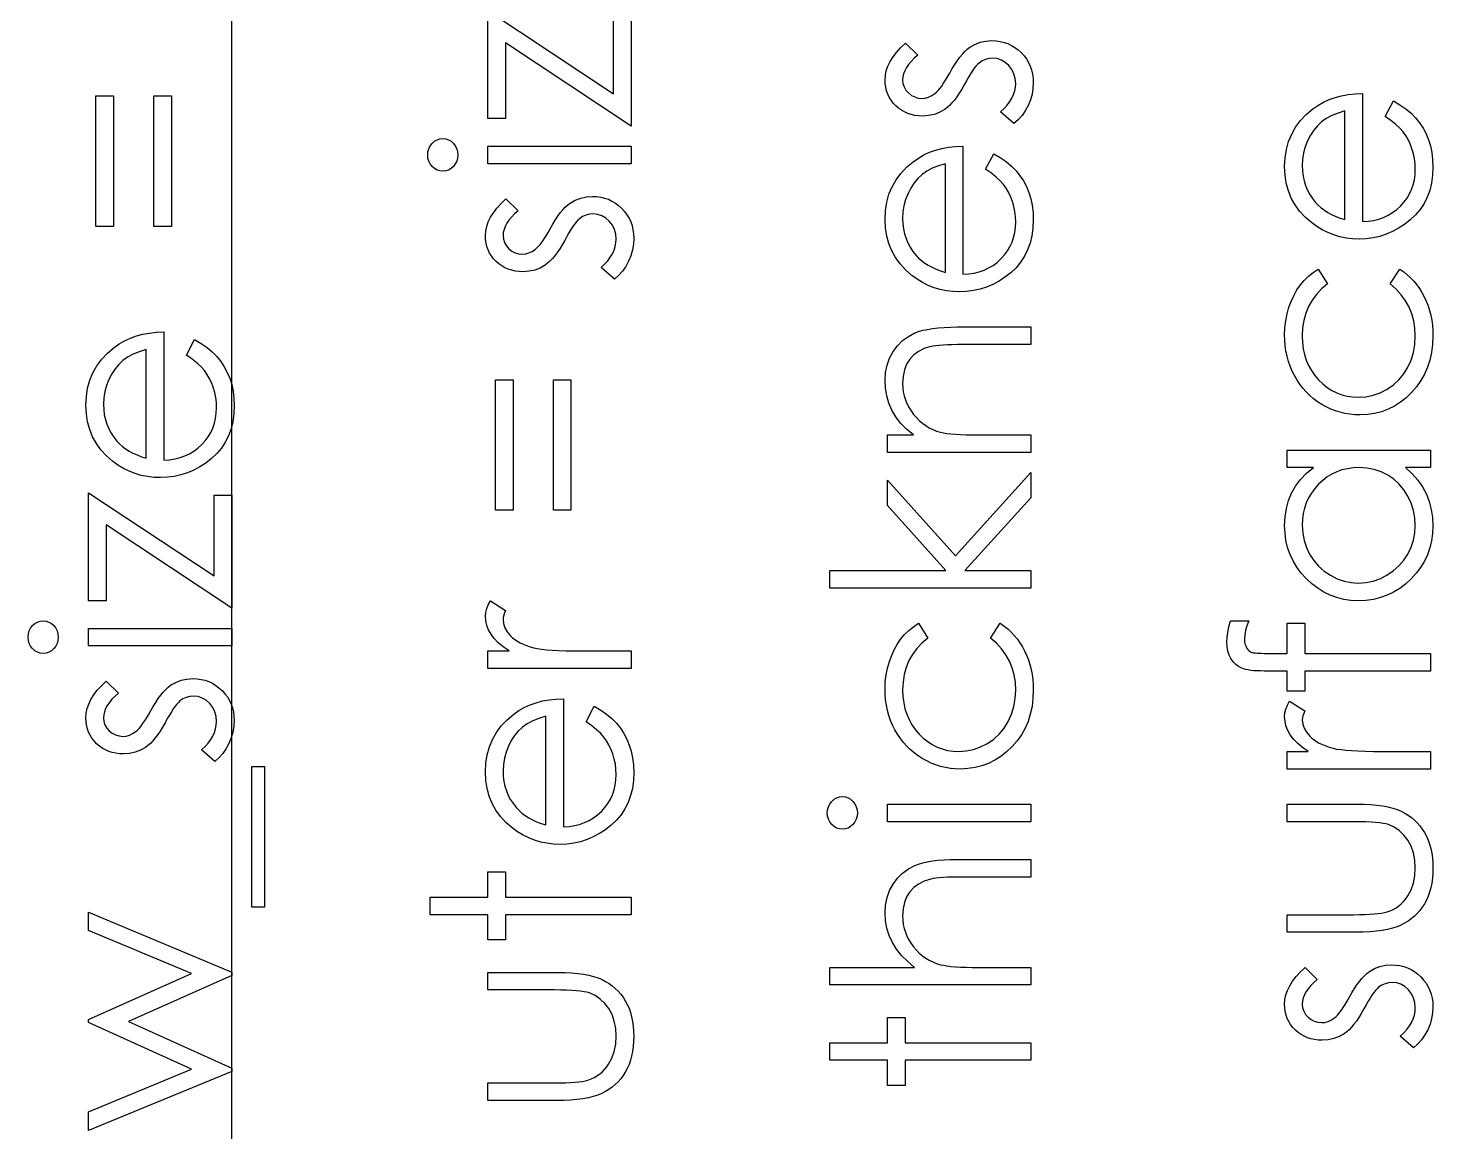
# Model space of a CAD drawing. Header units: millimetres. Extents: x -514 to -64, y 104 to 492.
# Drawn here: x -405.24 to -383.74, y 176.46 to 193.36 of the extents above; entities that cross this region are included whole.
import ezdxf

# ---------------------------------------------------------------- set-up
doc = ezdxf.new("R2010")
doc.units = ezdxf.units.MM

msp = doc.modelspace()

# ---------------------------------------------------------------- linework, layer by layer
at = {"color": 7, "linetype": 'Continuous'}
msp.add_line((-402.122, 164.056), (-402.122, 293.248), dxfattribs=at)
at = {"color": 7, "linetype": 'Continuous', "flags": 128}
for points in [[(-398.199, 191.979), (-398.199, 193.633), (-398.199, 193.633), (-396.276, 192.357), (-396.276, 192.357), (-396.276, 193.594), (-396.276, 193.594), (-396.007, 193.594), (-396.007, 193.594), (-396.007, 191.863), (-396.007, 191.863), (-397.93, 193.139), (-397.93, 193.139), (-397.93, 191.979), (-397.93, 191.979), (-398.199, 191.979)], [(-391.81, 193.133), (-391.622, 192.95), (-391.622, 192.95), (-391.676, 192.902), (-391.723, 192.854), (-391.763, 192.806), (-391.795, 192.759), (-391.821, 192.711), (-391.839, 192.664), (-391.849, 192.618), (-391.853, 192.571), (-391.853, 192.571), (-391.848, 192.515), (-391.831, 192.463), (-391.803, 192.414), (-391.765, 192.37), (-391.718, 192.333), (-391.668, 192.308), (-391.615, 192.292), (-391.558, 192.286), (-391.558, 192.286), (-391.506, 192.291), (-391.456, 192.305), (-391.407, 192.329), (-391.359, 192.361), (-391.359, 192.361), (-391.334, 192.382), (-391.309, 192.408), (-391.282, 192.44), (-391.254, 192.476), (-391.226, 192.518), (-391.196, 192.565), (-391.165, 192.617), (-391.133, 192.674), (-391.133, 192.674), (-391.093, 192.744), (-391.054, 192.808), (-391.015, 192.866), (-390.976, 192.918), (-390.938, 192.964), (-390.9, 193.005), (-390.863, 193.04), (-390.825, 193.069), (-390.825, 193.069), (-390.748, 193.113), (-390.665, 193.146), (-390.578, 193.164), (-390.486, 193.171), (-390.486, 193.171), (-390.421, 193.168), (-390.359, 193.16), (-390.299, 193.145), (-390.242, 193.125), (-390.187, 193.099), (-390.134, 193.068), (-390.085, 193.03), (-390.037, 192.987), (-389.994, 192.94), (-389.957, 192.89), (-389.925, 192.837), (-389.899, 192.781), (-389.879, 192.722), (-389.864, 192.66), (-389.856, 192.596), (-389.853, 192.529), (-389.853, 192.529), (-389.858, 192.438), (-389.873, 192.35), (-389.897, 192.263), (-389.932, 192.178), (-389.976, 192.098), (-390.026, 192.026), (-390.084, 191.96), (-390.15, 191.902), (-390.15, 191.902), (-390.353, 192.08), (-390.353, 192.08), (-390.299, 192.132), (-390.252, 192.184), (-390.212, 192.238), (-390.18, 192.291), (-390.155, 192.346), (-390.137, 192.402), (-390.126, 192.458), (-390.122, 192.515), (-390.122, 192.515), (-390.129, 192.592), (-390.149, 192.664), (-390.181, 192.729), (-390.227, 192.789), (-390.282, 192.838), (-390.342, 192.874), (-390.406, 192.895), (-390.475, 192.902), (-390.475, 192.902), (-390.532, 192.897), (-390.586, 192.883), (-390.637, 192.86), (-390.684, 192.828), (-390.684, 192.828), (-390.707, 192.807), (-390.732, 192.78), (-390.758, 192.747), (-390.785, 192.708), (-390.815, 192.664), (-390.845, 192.613), (-390.876, 192.558), (-390.91, 192.496), (-390.91, 192.496), (-390.948, 192.429), (-390.986, 192.368), (-391.024, 192.312), (-391.061, 192.262), (-391.098, 192.217), (-391.135, 192.179), (-391.173, 192.145), (-391.209, 192.118), (-391.209, 192.118), (-391.286, 192.074), (-391.367, 192.042), (-391.455, 192.023), (-391.547, 192.017), (-391.547, 192.017), (-391.608, 192.02), (-391.665, 192.027), (-391.721, 192.039), (-391.774, 192.056), (-391.824, 192.079), (-391.872, 192.106), (-391.917, 192.137), (-391.959, 192.174), (-391.997, 192.215), (-392.03, 192.258), (-392.059, 192.304), (-392.081, 192.352), (-392.099, 192.403), (-392.112, 192.457), (-392.12, 192.512), (-392.122, 192.571), (-392.122, 192.571), (-392.117, 192.641), (-392.103, 192.711), (-392.078, 192.781), (-392.044, 192.851), (-392, 192.921), (-391.947, 192.991), (-391.884, 193.062), (-391.81, 193.133)], [(-404.199, 192.325), (-403.93, 192.325), (-403.93, 192.325), (-403.93, 190.325), (-403.93, 190.325), (-404.199, 190.325), (-404.199, 190.325), (-404.199, 192.325)], [(-403.314, 192.325), (-403.045, 192.325), (-403.045, 192.325), (-403.045, 190.325), (-403.045, 190.325), (-403.315, 190.325), (-403.315, 190.325), (-403.315, 192.325)], [(-384.468, 192.009), (-384.343, 192.248), (-384.343, 192.248), (-384.242, 192.189), (-384.152, 192.126), (-384.072, 192.059), (-384.003, 191.987), (-383.941, 191.91), (-383.888, 191.83), (-383.843, 191.744), (-383.806, 191.654), (-383.776, 191.558), (-383.754, 191.457), (-383.742, 191.349), (-383.738, 191.235), (-383.738, 191.235), (-383.743, 191.109), (-383.759, 190.99), (-383.786, 190.878), (-383.824, 190.773), (-383.873, 190.676), (-383.932, 190.585), (-384.003, 190.501), (-384.084, 190.425), (-384.171, 190.356), (-384.262, 190.297), (-384.356, 190.247), (-384.452, 190.206), (-384.552, 190.173), (-384.653, 190.151), (-384.759, 190.137), (-384.866, 190.133), (-384.866, 190.133), (-384.967, 190.137), (-385.066, 190.148), (-385.161, 190.168), (-385.254, 190.196), (-385.345, 190.231), (-385.432, 190.274), (-385.516, 190.326), (-385.598, 190.385), (-385.598, 190.385), (-385.694, 190.469), (-385.777, 190.559), (-385.847, 190.655), (-385.905, 190.759), (-385.949, 190.87), (-385.981, 190.987), (-386, 191.111), (-386.007, 191.242), (-386.007, 191.242), (-386, 191.377), (-385.98, 191.505), (-385.946, 191.625), (-385.899, 191.739), (-385.839, 191.846), (-385.764, 191.946), (-385.676, 192.039), (-385.575, 192.125), (-385.575, 192.125), (-385.497, 192.18), (-385.414, 192.228), (-385.325, 192.268), (-385.233, 192.301), (-385.135, 192.328), (-385.033, 192.347), (-384.926, 192.359), (-384.815, 192.363), (-384.815, 192.363), (-384.815, 190.402), (-384.815, 190.402), (-384.728, 190.407), (-384.645, 190.419), (-384.566, 190.439), (-384.492, 190.465), (-384.421, 190.497), (-384.355, 190.537), (-384.292, 190.584), (-384.233, 190.637), (-384.181, 190.696), (-384.134, 190.758), (-384.095, 190.824), (-384.063, 190.893), (-384.039, 190.965), (-384.021, 191.041), (-384.01, 191.119), (-384.007, 191.202), (-384.007, 191.202), (-384.01, 191.282), (-384.019, 191.361), (-384.036, 191.439), (-384.059, 191.516), (-384.086, 191.59), (-384.118, 191.658), (-384.154, 191.72), (-384.194, 191.776), (-384.243, 191.831), (-384.305, 191.888), (-384.38, 191.948), (-384.468, 192.009)], [(-385.084, 192.094), (-385.19, 192.062), (-385.284, 192.023), (-385.369, 191.978), (-385.441, 191.926), (-385.504, 191.868), (-385.561, 191.799), (-385.612, 191.722), (-385.656, 191.636), (-385.691, 191.545), (-385.717, 191.451), (-385.732, 191.354), (-385.738, 191.256), (-385.738, 191.256), (-385.735, 191.175), (-385.725, 191.097), (-385.709, 191.022), (-385.686, 190.951), (-385.657, 190.881), (-385.622, 190.815), (-385.58, 190.752), (-385.532, 190.691), (-385.532, 190.691), (-385.492, 190.649), (-385.448, 190.61), (-385.399, 190.573), (-385.345, 190.539), (-385.287, 190.508), (-385.224, 190.479), (-385.156, 190.454), (-385.084, 190.43), (-385.084, 190.43), (-385.084, 192.094)], [(-399.122, 191.42), (-399.118, 191.47), (-399.105, 191.516), (-399.084, 191.559), (-399.054, 191.597), (-399.019, 191.63), (-398.979, 191.652), (-398.937, 191.666), (-398.89, 191.671), (-398.89, 191.671), (-398.845, 191.666), (-398.803, 191.652), (-398.764, 191.63), (-398.729, 191.597), (-398.699, 191.559), (-398.678, 191.516), (-398.665, 191.47), (-398.661, 191.42), (-398.661, 191.42), (-398.665, 191.371), (-398.678, 191.326), (-398.699, 191.283), (-398.729, 191.244), (-398.764, 191.213), (-398.803, 191.19), (-398.845, 191.176), (-398.89, 191.171), (-398.89, 191.171), (-398.937, 191.176), (-398.979, 191.19), (-399.019, 191.213), (-399.054, 191.244), (-399.084, 191.283), (-399.105, 191.326), (-399.118, 191.371), (-399.122, 191.42)], [(-398.199, 191.286), (-398.199, 191.556), (-398.199, 191.556), (-396.007, 191.556), (-396.007, 191.556), (-396.007, 191.286), (-396.007, 191.286), (-398.199, 191.286)], [(-390.584, 191.201), (-390.458, 191.44), (-390.458, 191.44), (-390.358, 191.381), (-390.268, 191.318), (-390.188, 191.251), (-390.118, 191.179), (-390.057, 191.103), (-390.004, 191.022), (-389.958, 190.936), (-389.921, 190.846), (-389.891, 190.75), (-389.87, 190.649), (-389.857, 190.541), (-389.853, 190.428), (-389.853, 190.428), (-389.858, 190.301), (-389.875, 190.183), (-389.902, 190.071), (-389.94, 189.966), (-389.988, 189.868), (-390.048, 189.777), (-390.118, 189.693), (-390.199, 189.617), (-390.287, 189.548), (-390.378, 189.489), (-390.471, 189.439), (-390.568, 189.398), (-390.667, 189.366), (-390.769, 189.343), (-390.874, 189.33), (-390.982, 189.325), (-390.982, 189.325), (-391.083, 189.329), (-391.181, 189.341), (-391.277, 189.36), (-391.37, 189.388), (-391.46, 189.423), (-391.547, 189.467), (-391.632, 189.518), (-391.714, 189.577), (-391.714, 189.577), (-391.809, 189.661), (-391.892, 189.751), (-391.962, 189.848), (-392.02, 189.952), (-392.065, 190.062), (-392.096, 190.179), (-392.116, 190.303), (-392.122, 190.434), (-392.122, 190.434), (-392.116, 190.569), (-392.095, 190.697), (-392.062, 190.818), (-392.014, 190.931), (-391.954, 191.038), (-391.879, 191.138), (-391.792, 191.231), (-391.691, 191.317), (-391.691, 191.317), (-391.612, 191.372), (-391.529, 191.42), (-391.441, 191.461), (-391.348, 191.494), (-391.251, 191.52), (-391.149, 191.539), (-391.042, 191.551), (-390.93, 191.556), (-390.93, 191.556), (-390.93, 189.594), (-390.93, 189.594), (-390.843, 189.6), (-390.76, 189.612), (-390.682, 189.631), (-390.607, 189.657), (-390.537, 189.69), (-390.47, 189.729), (-390.408, 189.776), (-390.349, 189.83), (-390.296, 189.889), (-390.25, 189.951), (-390.211, 190.016), (-390.179, 190.085), (-390.154, 190.157), (-390.137, 190.233), (-390.126, 190.312), (-390.122, 190.394), (-390.122, 190.394), (-390.125, 190.475), (-390.135, 190.553), (-390.151, 190.631), (-390.174, 190.708), (-390.202, 190.782), (-390.233, 190.85), (-390.269, 190.912), (-390.31, 190.969), (-390.358, 191.023), (-390.42, 191.08), (-390.495, 191.14), (-390.584, 191.201)], [(-391.199, 191.286), (-391.306, 191.255), (-391.4, 191.216), (-391.484, 191.17), (-391.556, 191.119), (-391.62, 191.06), (-391.676, 190.991), (-391.727, 190.914), (-391.771, 190.829), (-391.807, 190.737), (-391.833, 190.643), (-391.848, 190.547), (-391.853, 190.448), (-391.853, 190.448), (-391.85, 190.368), (-391.84, 190.289), (-391.824, 190.214), (-391.801, 190.143), (-391.772, 190.073), (-391.738, 190.007), (-391.696, 189.944), (-391.647, 189.883), (-391.647, 189.883), (-391.608, 189.841), (-391.563, 189.802), (-391.515, 189.765), (-391.461, 189.732), (-391.402, 189.701), (-391.339, 189.672), (-391.272, 189.646), (-391.199, 189.622), (-391.199, 189.622), (-391.199, 191.286)], [(-397.926, 190.748), (-397.738, 190.565), (-397.738, 190.565), (-397.792, 190.517), (-397.839, 190.469), (-397.878, 190.421), (-397.911, 190.374), (-397.936, 190.327), (-397.954, 190.28), (-397.965, 190.233), (-397.968, 190.187), (-397.968, 190.187), (-397.963, 190.13), (-397.946, 190.078), (-397.918, 190.029), (-397.88, 189.985), (-397.834, 189.949), (-397.784, 189.923), (-397.73, 189.907), (-397.673, 189.902), (-397.673, 189.902), (-397.622, 189.907), (-397.572, 189.92), (-397.522, 189.944), (-397.474, 189.976), (-397.474, 189.976), (-397.45, 189.997), (-397.424, 190.024), (-397.397, 190.055), (-397.37, 190.092), (-397.341, 190.134), (-397.311, 190.181), (-397.28, 190.232), (-397.248, 190.289), (-397.248, 190.289), (-397.209, 190.359), (-397.17, 190.423), (-397.131, 190.481), (-397.092, 190.533), (-397.054, 190.58), (-397.016, 190.621), (-396.978, 190.655), (-396.941, 190.684), (-396.941, 190.684), (-396.863, 190.729), (-396.78, 190.761), (-396.694, 190.78), (-396.602, 190.786), (-396.602, 190.786), (-396.537, 190.783), (-396.474, 190.775), (-396.414, 190.761), (-396.357, 190.741), (-396.302, 190.714), (-396.25, 190.683), (-396.2, 190.646), (-396.153, 190.603), (-396.11, 190.555), (-396.072, 190.505), (-396.04, 190.452), (-396.015, 190.396), (-395.994, 190.338), (-395.98, 190.276), (-395.971, 190.211), (-395.968, 190.144), (-395.968, 190.144), (-395.973, 190.053), (-395.988, 189.965), (-396.013, 189.878), (-396.048, 189.794), (-396.091, 189.714), (-396.141, 189.641), (-396.2, 189.576), (-396.265, 189.517), (-396.265, 189.517), (-396.468, 189.696), (-396.468, 189.696), (-396.414, 189.747), (-396.367, 189.8), (-396.328, 189.853), (-396.295, 189.907), (-396.27, 189.961), (-396.252, 190.017), (-396.241, 190.073), (-396.238, 190.13), (-396.238, 190.13), (-396.244, 190.208), (-396.264, 190.279), (-396.296, 190.345), (-396.343, 190.404), (-396.397, 190.454), (-396.457, 190.489), (-396.521, 190.51), (-396.59, 190.517), (-396.59, 190.517), (-396.647, 190.512), (-396.701, 190.499), (-396.752, 190.476), (-396.8, 190.443), (-396.8, 190.443), (-396.822, 190.422), (-396.847, 190.395), (-396.873, 190.362), (-396.9, 190.324), (-396.93, 190.279), (-396.96, 190.229), (-396.992, 190.173), (-397.025, 190.111), (-397.025, 190.111), (-397.063, 190.044), (-397.101, 189.983), (-397.139, 189.928), (-397.176, 189.877), (-397.214, 189.833), (-397.251, 189.794), (-397.288, 189.761), (-397.325, 189.733), (-397.325, 189.733), (-397.401, 189.689), (-397.483, 189.658), (-397.57, 189.639), (-397.662, 189.633), (-397.662, 189.633), (-397.723, 189.635), (-397.781, 189.642), (-397.836, 189.655), (-397.889, 189.672), (-397.94, 189.694), (-397.987, 189.721), (-398.032, 189.753), (-398.074, 189.789), (-398.113, 189.83), (-398.146, 189.874), (-398.174, 189.919), (-398.197, 189.967), (-398.215, 190.018), (-398.227, 190.072), (-398.235, 190.128), (-398.238, 190.187), (-398.238, 190.187), (-398.233, 190.256), (-398.218, 190.326), (-398.194, 190.396), (-398.159, 190.467), (-398.116, 190.536), (-398.062, 190.607), (-397.999, 190.678), (-397.926, 190.748)], [(-385.493, 189.671), (-385.353, 189.446), (-385.353, 189.446), (-385.443, 189.369), (-385.521, 189.286), (-385.587, 189.196), (-385.641, 189.1), (-385.684, 188.997), (-385.714, 188.887), (-385.732, 188.771), (-385.738, 188.648), (-385.738, 188.648), (-385.733, 188.549), (-385.722, 188.454), (-385.702, 188.364), (-385.675, 188.278), (-385.64, 188.196), (-385.596, 188.119), (-385.546, 188.045), (-385.487, 187.976), (-385.423, 187.914), (-385.355, 187.86), (-385.284, 187.814), (-385.209, 187.776), (-385.132, 187.747), (-385.051, 187.726), (-384.966, 187.714), (-384.878, 187.71), (-384.878, 187.71), (-384.763, 187.717), (-384.652, 187.74), (-384.544, 187.779), (-384.44, 187.832), (-384.343, 187.899), (-384.257, 187.978), (-384.183, 188.068), (-384.12, 188.169), (-384.071, 188.28), (-384.035, 188.396), (-384.014, 188.52), (-384.007, 188.649), (-384.007, 188.649), (-384.013, 188.768), (-384.031, 188.882), (-384.061, 188.99), (-384.103, 189.092), (-384.157, 189.189), (-384.223, 189.28), (-384.301, 189.366), (-384.391, 189.446), (-384.391, 189.446), (-384.244, 189.671), (-384.244, 189.671), (-384.185, 189.63), (-384.13, 189.586), (-384.078, 189.538), (-384.03, 189.487), (-383.985, 189.433), (-383.944, 189.374), (-383.905, 189.313), (-383.87, 189.249), (-383.839, 189.181), (-383.812, 189.112), (-383.789, 189.04), (-383.771, 188.966), (-383.756, 188.889), (-383.746, 188.81), (-383.739, 188.729), (-383.738, 188.645), (-383.738, 188.645), (-383.742, 188.518), (-383.758, 188.396), (-383.783, 188.28), (-383.819, 188.17), (-383.865, 188.065), (-383.921, 187.965), (-383.987, 187.871), (-384.063, 187.783), (-384.147, 187.702), (-384.235, 187.633), (-384.327, 187.574), (-384.423, 187.526), (-384.525, 187.488), (-384.63, 187.462), (-384.74, 187.446), (-384.854, 187.44), (-384.854, 187.44), (-384.932, 187.443), (-385.008, 187.451), (-385.083, 187.463), (-385.156, 187.481), (-385.229, 187.503), (-385.3, 187.53), (-385.369, 187.563), (-385.437, 187.6), (-385.502, 187.642), (-385.563, 187.688), (-385.622, 187.737), (-385.676, 187.791), (-385.726, 187.847), (-385.773, 187.908), (-385.816, 187.973), (-385.856, 188.041), (-385.891, 188.112), (-385.922, 188.185), (-385.948, 188.26), (-385.969, 188.338), (-385.986, 188.417), (-385.997, 188.498), (-386.004, 188.582), (-386.007, 188.667), (-386.007, 188.667), (-386.003, 188.775), (-385.99, 188.881), (-385.97, 188.985), (-385.94, 189.088), (-385.904, 189.185), (-385.863, 189.275), (-385.818, 189.357), (-385.766, 189.431), (-385.709, 189.499), (-385.644, 189.562), (-385.572, 189.619), (-385.493, 189.671)], [(-392.084, 186.863), (-392.084, 187.133), (-392.084, 187.133), (-391.688, 187.133), (-391.688, 187.133), (-391.794, 187.221), (-391.884, 187.314), (-391.959, 187.411), (-392.019, 187.513), (-392.064, 187.619), (-392.096, 187.731), (-392.116, 187.847), (-392.122, 187.967), (-392.122, 187.967), (-392.114, 188.088), (-392.091, 188.202), (-392.053, 188.309), (-391.998, 188.409), (-391.931, 188.499), (-391.853, 188.577), (-391.765, 188.642), (-391.665, 188.695), (-391.608, 188.716), (-391.545, 188.735), (-391.474, 188.75), (-391.396, 188.764), (-391.311, 188.773), (-391.218, 188.78), (-391.118, 188.785), (-391.011, 188.786), (-391.011, 188.786), (-389.891, 188.786), (-389.891, 188.786), (-389.891, 188.517), (-389.891, 188.517), (-390.923, 188.517), (-390.923, 188.517), (-391.012, 188.517), (-391.094, 188.515), (-391.168, 188.513), (-391.234, 188.509), (-391.293, 188.505), (-391.343, 188.499), (-391.387, 188.493), (-391.421, 188.485), (-391.421, 188.485), (-391.522, 188.455), (-391.61, 188.412), (-391.684, 188.358), (-391.745, 188.292), (-391.792, 188.216), (-391.826, 188.128), (-391.846, 188.029), (-391.853, 187.92), (-391.853, 187.92), (-391.851, 187.855), (-391.843, 187.792), (-391.83, 187.73), (-391.811, 187.67), (-391.787, 187.612), (-391.759, 187.556), (-391.725, 187.501), (-391.686, 187.448), (-391.643, 187.398), (-391.598, 187.353), (-391.55, 187.312), (-391.499, 187.276), (-391.446, 187.244), (-391.391, 187.216), (-391.333, 187.193), (-391.272, 187.174), (-391.272, 187.174), (-391.228, 187.164), (-391.175, 187.156), (-391.114, 187.149), (-391.045, 187.143), (-390.967, 187.139), (-390.881, 187.135), (-390.787, 187.133), (-390.684, 187.133), (-390.684, 187.133), (-389.891, 187.133), (-389.891, 187.133), (-389.891, 186.863), (-389.891, 186.863), (-392.084, 186.863)], [(-402.814, 188.355), (-402.689, 188.594), (-402.689, 188.594), (-402.589, 188.535), (-402.498, 188.472), (-402.418, 188.405), (-402.349, 188.333), (-402.287, 188.256), (-402.235, 188.176), (-402.189, 188.09), (-402.152, 188), (-402.122, 187.904), (-402.101, 187.803), (-402.088, 187.695), (-402.084, 187.582), (-402.084, 187.582), (-402.089, 187.455), (-402.105, 187.336), (-402.132, 187.225), (-402.17, 187.119), (-402.219, 187.022), (-402.278, 186.931), (-402.349, 186.847), (-402.43, 186.771), (-402.518, 186.702), (-402.608, 186.643), (-402.702, 186.593), (-402.798, 186.552), (-402.898, 186.52), (-403, 186.497), (-403.105, 186.484), (-403.212, 186.479), (-403.212, 186.479), (-403.313, 186.483), (-403.412, 186.494), (-403.507, 186.514), (-403.601, 186.542), (-403.691, 186.577), (-403.778, 186.621), (-403.863, 186.672), (-403.944, 186.731), (-403.944, 186.731), (-404.04, 186.815), (-404.123, 186.905), (-404.193, 187.002), (-404.251, 187.106), (-404.295, 187.216), (-404.327, 187.333), (-404.346, 187.457), (-404.353, 187.588), (-404.353, 187.588), (-404.346, 187.723), (-404.326, 187.851), (-404.292, 187.972), (-404.245, 188.085), (-404.185, 188.192), (-404.11, 188.292), (-404.022, 188.385), (-403.921, 188.471), (-403.921, 188.471), (-403.843, 188.526), (-403.76, 188.574), (-403.671, 188.615), (-403.579, 188.648), (-403.482, 188.674), (-403.379, 188.693), (-403.272, 188.705), (-403.161, 188.71), (-403.161, 188.71), (-403.161, 186.748), (-403.161, 186.748), (-403.074, 186.753), (-402.991, 186.765), (-402.912, 186.785), (-402.838, 186.811), (-402.768, 186.844), (-402.701, 186.883), (-402.638, 186.93), (-402.58, 186.984), (-402.527, 187.042), (-402.48, 187.104), (-402.441, 187.17), (-402.409, 187.239), (-402.385, 187.311), (-402.367, 187.387), (-402.357, 187.466), (-402.353, 187.548), (-402.353, 187.548), (-402.356, 187.628), (-402.366, 187.707), (-402.382, 187.785), (-402.405, 187.862), (-402.432, 187.936), (-402.464, 188.004), (-402.5, 188.066), (-402.54, 188.122), (-402.589, 188.177), (-402.651, 188.234), (-402.726, 188.294), (-402.815, 188.355)], [(-403.43, 188.44), (-403.536, 188.408), (-403.631, 188.369), (-403.715, 188.324), (-403.787, 188.273), (-403.851, 188.214), (-403.907, 188.145), (-403.958, 188.068), (-404.002, 187.982), (-404.037, 187.891), (-404.063, 187.797), (-404.078, 187.701), (-404.084, 187.602), (-404.084, 187.602), (-404.081, 187.521), (-404.071, 187.443), (-404.055, 187.368), (-404.032, 187.297), (-404.003, 187.227), (-403.968, 187.161), (-403.926, 187.098), (-403.878, 187.037), (-403.878, 187.037), (-403.839, 186.995), (-403.794, 186.956), (-403.745, 186.919), (-403.691, 186.886), (-403.633, 186.854), (-403.57, 186.826), (-403.503, 186.8), (-403.43, 186.776), (-403.43, 186.776), (-403.43, 188.44)], [(-398.084, 187.979), (-397.815, 187.979), (-397.815, 187.979), (-397.815, 185.979), (-397.815, 185.979), (-398.084, 185.979), (-398.084, 185.979), (-398.084, 187.979)], [(-397.199, 187.979), (-396.93, 187.979), (-396.93, 187.979), (-396.93, 185.979), (-396.93, 185.979), (-397.199, 185.979), (-397.199, 185.979), (-397.199, 187.979)], [(-385.968, 186.902), (-383.776, 186.902), (-383.776, 186.902), (-383.776, 186.633), (-383.776, 186.633), (-384.155, 186.633), (-384.155, 186.633), (-384.054, 186.539), (-383.967, 186.442), (-383.896, 186.337), (-383.838, 186.228), (-383.794, 186.113), (-383.763, 185.993), (-383.744, 185.868), (-383.738, 185.737), (-383.738, 185.737), (-383.743, 185.621), (-383.759, 185.509), (-383.784, 185.402), (-383.821, 185.298), (-383.867, 185.2), (-383.925, 185.105), (-383.992, 185.015), (-384.07, 184.929), (-384.155, 184.85), (-384.245, 184.782), (-384.339, 184.725), (-384.438, 184.678), (-384.542, 184.641), (-384.649, 184.615), (-384.762, 184.6), (-384.878, 184.594), (-384.878, 184.594), (-384.992, 184.6), (-385.103, 184.615), (-385.209, 184.642), (-385.311, 184.679), (-385.408, 184.726), (-385.501, 184.784), (-385.591, 184.853), (-385.676, 184.932), (-385.753, 185.018), (-385.821, 185.11), (-385.878, 185.205), (-385.924, 185.304), (-385.961, 185.408), (-385.986, 185.517), (-386.001, 185.629), (-386.007, 185.746), (-386.007, 185.746), (-386, 185.88), (-385.98, 186.007), (-385.947, 186.128), (-385.9, 186.242), (-385.839, 186.35), (-385.763, 186.451), (-385.67, 186.545), (-385.563, 186.633), (-385.563, 186.633), (-385.968, 186.633), (-385.968, 186.633), (-385.968, 186.902)], [(-385.737, 185.749), (-385.73, 185.631), (-385.709, 185.518), (-385.674, 185.41), (-385.625, 185.306), (-385.562, 185.21), (-385.489, 185.124), (-385.403, 185.048), (-385.307, 184.983), (-385.204, 184.931), (-385.097, 184.893), (-384.988, 184.871), (-384.875, 184.863), (-384.875, 184.863), (-384.763, 184.871), (-384.654, 184.893), (-384.548, 184.931), (-384.443, 184.984), (-384.346, 185.05), (-384.259, 185.126), (-384.185, 185.213), (-384.122, 185.309), (-384.071, 185.413), (-384.036, 185.521), (-384.014, 185.632), (-384.007, 185.747), (-384.007, 185.747), (-384.014, 185.863), (-384.035, 185.977), (-384.071, 186.087), (-384.121, 186.194), (-384.183, 186.293), (-384.255, 186.381), (-384.337, 186.455), (-384.429, 186.518), (-384.53, 186.568), (-384.636, 186.604), (-384.748, 186.625), (-384.867, 186.633), (-384.867, 186.633), (-384.958, 186.628), (-385.045, 186.616), (-385.129, 186.597), (-385.208, 186.569), (-385.284, 186.533), (-385.356, 186.489), (-385.424, 186.437), (-385.488, 186.377), (-385.546, 186.312), (-385.598, 186.243), (-385.64, 186.169), (-385.675, 186.093), (-385.703, 186.012), (-385.722, 185.928), (-385.734, 185.841), (-385.738, 185.749)], [(-392.968, 184.786), (-392.968, 185.056), (-392.968, 185.056), (-391.19, 185.056), (-391.19, 185.056), (-392.084, 186.053), (-392.084, 186.053), (-392.084, 186.44), (-392.084, 186.44), (-391.045, 185.283), (-391.045, 185.283), (-389.891, 186.556), (-389.891, 186.556), (-389.891, 186.169), (-389.891, 186.169), (-390.902, 185.056), (-390.902, 185.056), (-389.891, 185.056), (-389.891, 185.056), (-389.891, 184.786), (-389.891, 184.786), (-392.968, 184.786)], [(-404.315, 184.594), (-404.315, 186.248), (-404.315, 186.248), (-402.391, 184.973), (-402.391, 184.973), (-402.391, 186.21), (-402.391, 186.21), (-402.122, 186.21), (-402.122, 186.21), (-402.122, 184.479), (-402.122, 184.479), (-404.045, 185.755), (-404.045, 185.755), (-404.045, 184.594), (-404.045, 184.594), (-404.315, 184.594)], [(-398.199, 183.556), (-398.199, 183.825), (-398.199, 183.825), (-397.876, 183.825), (-397.876, 183.825), (-397.965, 183.886), (-398.041, 183.949), (-398.104, 184.014), (-398.153, 184.08), (-398.19, 184.148), (-398.217, 184.217), (-398.232, 184.288), (-398.238, 184.36), (-398.238, 184.36), (-398.233, 184.416), (-398.219, 184.473), (-398.196, 184.533), (-398.162, 184.594), (-398.162, 184.594), (-397.929, 184.446), (-397.929, 184.446), (-397.946, 184.407), (-397.959, 184.371), (-397.966, 184.338), (-397.968, 184.309), (-397.968, 184.309), (-397.961, 184.244), (-397.94, 184.181), (-397.904, 184.119), (-397.854, 184.058), (-397.823, 184.028), (-397.788, 184), (-397.749, 183.975), (-397.706, 183.951), (-397.66, 183.929), (-397.609, 183.908), (-397.554, 183.89), (-397.496, 183.873), (-397.496, 183.873), (-397.444, 183.862), (-397.379, 183.852), (-397.303, 183.844), (-397.215, 183.837), (-397.115, 183.832), (-397.003, 183.828), (-396.879, 183.826), (-396.744, 183.825), (-396.744, 183.825), (-396.007, 183.825), (-396.007, 183.825), (-396.007, 183.556), (-396.007, 183.556), (-398.199, 183.556)], [(-405.237, 184.035), (-405.233, 184.085), (-405.221, 184.131), (-405.199, 184.174), (-405.17, 184.213), (-405.134, 184.245), (-405.095, 184.268), (-405.052, 184.282), (-405.006, 184.286), (-405.006, 184.286), (-404.961, 184.282), (-404.918, 184.268), (-404.879, 184.245), (-404.844, 184.213), (-404.815, 184.174), (-404.793, 184.131), (-404.78, 184.085), (-404.776, 184.035), (-404.776, 184.035), (-404.78, 183.986), (-404.793, 183.941), (-404.815, 183.898), (-404.844, 183.86), (-404.879, 183.828), (-404.918, 183.805), (-404.961, 183.791), (-405.006, 183.786), (-405.006, 183.786), (-405.052, 183.791), (-405.095, 183.805), (-405.134, 183.828), (-405.17, 183.86), (-405.199, 183.898), (-405.221, 183.941), (-405.233, 183.986), (-405.238, 184.035)], [(-386.835, 184.286), (-386.555, 184.286), (-386.555, 184.286), (-386.584, 184.21), (-386.605, 184.139), (-386.618, 184.073), (-386.622, 184.014), (-386.622, 184.014), (-386.62, 183.973), (-386.614, 183.936), (-386.603, 183.903), (-386.588, 183.873), (-386.57, 183.848), (-386.551, 183.827), (-386.531, 183.812), (-386.509, 183.803), (-386.496, 183.799), (-386.478, 183.797), (-386.455, 183.794), (-386.428, 183.792), (-386.396, 183.79), (-386.36, 183.789), (-386.318, 183.788), (-386.272, 183.788), (-386.272, 183.788), (-385.968, 183.788), (-385.968, 183.788), (-385.968, 184.248), (-385.968, 184.248), (-385.699, 184.248), (-385.699, 184.248), (-385.699, 183.788), (-385.699, 183.788), (-383.776, 183.786), (-383.776, 183.786), (-383.776, 183.517), (-383.776, 183.517), (-385.699, 183.517), (-385.699, 183.517), (-385.699, 183.21), (-385.699, 183.21), (-385.968, 183.21), (-385.968, 183.21), (-385.968, 183.517), (-385.968, 183.517), (-386.319, 183.517), (-386.319, 183.517), (-386.377, 183.518), (-386.431, 183.52), (-386.48, 183.523), (-386.525, 183.528), (-386.566, 183.534), (-386.603, 183.542), (-386.635, 183.55), (-386.663, 183.561), (-386.712, 183.586), (-386.756, 183.619), (-386.795, 183.659), (-386.829, 183.707), (-386.856, 183.762), (-386.876, 183.822), (-386.887, 183.887), (-386.891, 183.958), (-386.891, 183.958), (-386.888, 184.03), (-386.877, 184.109), (-386.86, 184.195), (-386.835, 184.286)], [(-404.315, 183.902), (-404.315, 184.171), (-404.315, 184.171), (-402.122, 184.171), (-402.122, 184.171), (-402.122, 183.902), (-402.122, 183.902), (-404.315, 183.902)], [(-391.608, 184.248), (-391.468, 184.023), (-391.468, 184.023), (-391.559, 183.946), (-391.637, 183.863), (-391.703, 183.773), (-391.757, 183.677), (-391.799, 183.574), (-391.829, 183.464), (-391.847, 183.348), (-391.853, 183.225), (-391.853, 183.225), (-391.849, 183.126), (-391.837, 183.031), (-391.818, 182.941), (-391.79, 182.855), (-391.755, 182.773), (-391.712, 182.696), (-391.661, 182.622), (-391.602, 182.553), (-391.538, 182.491), (-391.47, 182.437), (-391.399, 182.39), (-391.325, 182.353), (-391.247, 182.324), (-391.166, 182.303), (-391.081, 182.291), (-390.994, 182.286), (-390.994, 182.286), (-390.879, 182.294), (-390.767, 182.317), (-390.659, 182.356), (-390.555, 182.409), (-390.458, 182.476), (-390.372, 182.555), (-390.298, 182.645), (-390.236, 182.746), (-390.186, 182.857), (-390.15, 182.973), (-390.129, 183.097), (-390.122, 183.226), (-390.122, 183.226), (-390.128, 183.345), (-390.146, 183.459), (-390.176, 183.567), (-390.218, 183.669), (-390.272, 183.766), (-390.339, 183.857), (-390.417, 183.943), (-390.507, 184.023), (-390.507, 184.023), (-390.359, 184.248), (-390.359, 184.248), (-390.301, 184.207), (-390.245, 184.163), (-390.194, 184.115), (-390.146, 184.064), (-390.101, 184.009), (-390.059, 183.951), (-390.021, 183.89), (-389.986, 183.826), (-389.955, 183.758), (-389.928, 183.689), (-389.905, 183.617), (-389.886, 183.542), (-389.872, 183.466), (-389.861, 183.387), (-389.855, 183.306), (-389.853, 183.222), (-389.853, 183.222), (-389.858, 183.095), (-389.873, 182.973), (-389.899, 182.857), (-389.934, 182.747), (-389.98, 182.642), (-390.036, 182.542), (-390.102, 182.448), (-390.179, 182.36), (-390.262, 182.279), (-390.35, 182.21), (-390.443, 182.151), (-390.539, 182.103), (-390.64, 182.065), (-390.745, 182.039), (-390.855, 182.023), (-390.97, 182.017), (-390.97, 182.017), (-391.047, 182.02), (-391.123, 182.027), (-391.199, 182.039), (-391.272, 182.058), (-391.344, 182.08), (-391.415, 182.107), (-391.484, 182.14), (-391.552, 182.177), (-391.617, 182.219), (-391.679, 182.265), (-391.737, 182.314), (-391.791, 182.368), (-391.842, 182.424), (-391.888, 182.485), (-391.932, 182.55), (-391.971, 182.618), (-392.007, 182.689), (-392.037, 182.762), (-392.063, 182.837), (-392.084, 182.914), (-392.101, 182.994), (-392.113, 183.075), (-392.12, 183.158), (-392.122, 183.244), (-392.122, 183.244), (-392.118, 183.352), (-392.105, 183.458), (-392.085, 183.562), (-392.056, 183.664), (-392.019, 183.762), (-391.979, 183.852), (-391.933, 183.934), (-391.882, 184.008), (-391.824, 184.076), (-391.76, 184.139), (-391.688, 184.196), (-391.608, 184.248)], [(-404.041, 183.363), (-403.853, 183.181), (-403.853, 183.181), (-403.907, 183.133), (-403.954, 183.085), (-403.994, 183.036), (-404.026, 182.99), (-404.051, 182.942), (-404.069, 182.895), (-404.08, 182.848), (-404.084, 182.802), (-404.084, 182.802), (-404.078, 182.746), (-404.062, 182.693), (-404.034, 182.645), (-403.995, 182.601), (-403.949, 182.564), (-403.899, 182.538), (-403.846, 182.523), (-403.789, 182.517), (-403.789, 182.517), (-403.737, 182.522), (-403.687, 182.536), (-403.638, 182.559), (-403.59, 182.592), (-403.59, 182.592), (-403.565, 182.613), (-403.539, 182.639), (-403.513, 182.67), (-403.485, 182.707), (-403.456, 182.749), (-403.426, 182.796), (-403.396, 182.848), (-403.364, 182.905), (-403.364, 182.905), (-403.324, 182.975), (-403.285, 183.038), (-403.246, 183.097), (-403.207, 183.149), (-403.169, 183.195), (-403.131, 183.236), (-403.093, 183.271), (-403.056, 183.3), (-403.056, 183.3), (-402.979, 183.344), (-402.896, 183.377), (-402.809, 183.395), (-402.717, 183.402), (-402.717, 183.402), (-402.652, 183.399), (-402.59, 183.39), (-402.53, 183.376), (-402.473, 183.356), (-402.417, 183.33), (-402.365, 183.298), (-402.316, 183.261), (-402.268, 183.218), (-402.225, 183.17), (-402.188, 183.121), (-402.156, 183.068), (-402.13, 183.012), (-402.11, 182.953), (-402.095, 182.891), (-402.087, 182.827), (-402.084, 182.759), (-402.084, 182.759), (-402.089, 182.669), (-402.104, 182.58), (-402.128, 182.494), (-402.163, 182.409), (-402.206, 182.329), (-402.257, 182.256), (-402.315, 182.191), (-402.381, 182.133), (-402.381, 182.133), (-402.584, 182.311), (-402.584, 182.311), (-402.53, 182.363), (-402.483, 182.415), (-402.443, 182.469), (-402.411, 182.522), (-402.385, 182.577), (-402.367, 182.633), (-402.357, 182.689), (-402.353, 182.746), (-402.353, 182.746), (-402.36, 182.823), (-402.379, 182.895), (-402.412, 182.96), (-402.458, 183.02), (-402.513, 183.069), (-402.572, 183.104), (-402.637, 183.125), (-402.706, 183.133), (-402.706, 183.133), (-402.763, 183.128), (-402.816, 183.114), (-402.867, 183.091), (-402.915, 183.059), (-402.915, 183.059), (-402.938, 183.038), (-402.962, 183.011), (-402.989, 182.978), (-403.016, 182.939), (-403.045, 182.895), (-403.075, 182.844), (-403.107, 182.788), (-403.141, 182.726), (-403.141, 182.726), (-403.179, 182.66), (-403.217, 182.598), (-403.254, 182.543), (-403.292, 182.493), (-403.329, 182.448), (-403.366, 182.41), (-403.403, 182.376), (-403.44, 182.348), (-403.44, 182.348), (-403.516, 182.304), (-403.598, 182.273), (-403.685, 182.254), (-403.778, 182.248), (-403.778, 182.248), (-403.839, 182.25), (-403.896, 182.258), (-403.952, 182.27), (-404.004, 182.287), (-404.055, 182.309), (-404.102, 182.336), (-404.147, 182.368), (-404.19, 182.405), (-404.228, 182.446), (-404.261, 182.489), (-404.289, 182.535), (-404.312, 182.583), (-404.33, 182.634), (-404.343, 182.687), (-404.351, 182.743), (-404.353, 182.802), (-404.353, 182.802), (-404.348, 182.872), (-404.334, 182.942), (-404.309, 183.012), (-404.275, 183.082), (-404.231, 183.152), (-404.178, 183.222), (-404.114, 183.293), (-404.041, 183.363)], [(-396.699, 182.74), (-396.574, 182.979), (-396.574, 182.979), (-396.473, 182.92), (-396.383, 182.857), (-396.303, 182.789), (-396.233, 182.717), (-396.172, 182.641), (-396.119, 182.561), (-396.074, 182.475), (-396.036, 182.384), (-396.007, 182.289), (-395.985, 182.187), (-395.973, 182.08), (-395.968, 181.966), (-395.968, 181.966), (-395.974, 181.84), (-395.99, 181.721), (-396.017, 181.609), (-396.055, 181.504), (-396.104, 181.407), (-396.163, 181.316), (-396.233, 181.232), (-396.315, 181.155), (-396.402, 181.087), (-396.493, 181.027), (-396.587, 180.978), (-396.683, 180.937), (-396.783, 180.904), (-396.884, 180.881), (-396.989, 180.868), (-397.097, 180.863), (-397.097, 180.863), (-397.198, 180.868), (-397.296, 180.879), (-397.392, 180.899), (-397.485, 180.926), (-397.575, 180.962), (-397.662, 181.005), (-397.747, 181.057), (-397.829, 181.116), (-397.829, 181.116), (-397.925, 181.199), (-398.007, 181.289), (-398.078, 181.386), (-398.135, 181.49), (-398.18, 181.601), (-398.212, 181.718), (-398.231, 181.842), (-398.238, 181.973), (-398.238, 181.973), (-398.231, 182.107), (-398.211, 182.235), (-398.177, 182.356), (-398.129, 182.47), (-398.069, 182.577), (-397.995, 182.676), (-397.907, 182.77), (-397.806, 182.856), (-397.806, 182.856), (-397.727, 182.911), (-397.644, 182.958), (-397.556, 182.999), (-397.464, 183.032), (-397.366, 183.059), (-397.264, 183.078), (-397.157, 183.089), (-397.045, 183.094), (-397.045, 183.094), (-397.045, 181.133), (-397.045, 181.133), (-396.959, 181.138), (-396.876, 181.15), (-396.797, 181.169), (-396.723, 181.196), (-396.652, 181.228), (-396.586, 181.268), (-396.523, 181.315), (-396.464, 181.368), (-396.411, 181.427), (-396.365, 181.489), (-396.326, 181.554), (-396.294, 181.624), (-396.269, 181.696), (-396.252, 181.771), (-396.241, 181.85), (-396.238, 181.933), (-396.238, 181.933), (-396.241, 182.013), (-396.25, 182.092), (-396.266, 182.17), (-396.289, 182.247), (-396.317, 182.321), (-396.349, 182.389), (-396.385, 182.451), (-396.425, 182.507), (-396.474, 182.562), (-396.536, 182.619), (-396.611, 182.678), (-396.699, 182.74)], [(-385.968, 182.017), (-385.968, 182.286), (-385.968, 182.286), (-385.646, 182.286), (-385.646, 182.286), (-385.735, 182.348), (-385.81, 182.411), (-385.873, 182.475), (-385.922, 182.541), (-385.959, 182.609), (-385.986, 182.679), (-386.001, 182.749), (-386.007, 182.821), (-386.007, 182.821), (-386.002, 182.877), (-385.988, 182.935), (-385.965, 182.994), (-385.932, 183.056), (-385.932, 183.056), (-385.699, 182.908), (-385.699, 182.908), (-385.715, 182.869), (-385.728, 182.833), (-385.735, 182.8), (-385.738, 182.77), (-385.738, 182.77), (-385.73, 182.706), (-385.709, 182.642), (-385.673, 182.58), (-385.623, 182.519), (-385.592, 182.49), (-385.557, 182.462), (-385.518, 182.437), (-385.476, 182.413), (-385.429, 182.39), (-385.378, 182.37), (-385.324, 182.351), (-385.265, 182.335), (-385.265, 182.335), (-385.213, 182.323), (-385.148, 182.314), (-385.072, 182.305), (-384.984, 182.298), (-384.884, 182.293), (-384.772, 182.289), (-384.649, 182.287), (-384.513, 182.286), (-384.513, 182.286), (-383.776, 182.286), (-383.776, 182.286), (-383.776, 182.017), (-383.776, 182.017), (-385.968, 182.017)], [(-397.314, 182.825), (-397.421, 182.793), (-397.515, 182.754), (-397.599, 182.709), (-397.671, 182.657), (-397.735, 182.598), (-397.792, 182.53), (-397.843, 182.453), (-397.887, 182.367), (-397.922, 182.276), (-397.948, 182.181), (-397.963, 182.085), (-397.968, 181.987), (-397.968, 181.987), (-397.965, 181.906), (-397.956, 181.828), (-397.94, 181.753), (-397.917, 181.681), (-397.888, 181.612), (-397.853, 181.545), (-397.811, 181.482), (-397.763, 181.422), (-397.763, 181.422), (-397.723, 181.38), (-397.679, 181.341), (-397.63, 181.304), (-397.576, 181.27), (-397.518, 181.239), (-397.455, 181.21), (-397.387, 181.184), (-397.315, 181.161), (-397.315, 181.161), (-397.315, 182.825)], [(-401.814, 179.902), (-401.815, 182.056), (-401.815, 182.056), (-401.622, 182.056), (-401.622, 182.056), (-401.622, 179.902), (-401.622, 179.902), (-401.815, 179.902)], [(-393.007, 181.343), (-393.003, 181.393), (-392.99, 181.439), (-392.968, 181.482), (-392.939, 181.52), (-392.903, 181.553), (-392.864, 181.576), (-392.821, 181.589), (-392.775, 181.594), (-392.775, 181.594), (-392.73, 181.589), (-392.688, 181.576), (-392.649, 181.553), (-392.613, 181.52), (-392.584, 181.482), (-392.562, 181.439), (-392.55, 181.393), (-392.545, 181.343), (-392.545, 181.343), (-392.55, 181.294), (-392.562, 181.249), (-392.584, 181.206), (-392.613, 181.167), (-392.649, 181.136), (-392.688, 181.113), (-392.73, 181.099), (-392.775, 181.094), (-392.775, 181.094), (-392.821, 181.099), (-392.864, 181.113), (-392.903, 181.136), (-392.939, 181.167), (-392.968, 181.206), (-392.99, 181.249), (-393.003, 181.294), (-393.007, 181.343)], [(-392.084, 181.21), (-392.084, 181.479), (-392.084, 181.479), (-389.891, 181.479), (-389.891, 181.479), (-389.891, 181.21), (-389.891, 181.21), (-392.084, 181.21)], [(-385.968, 179.517), (-385.968, 179.786), (-385.968, 179.786), (-384.952, 179.786), (-384.952, 179.786), (-384.862, 179.787), (-384.78, 179.789), (-384.705, 179.792), (-384.637, 179.797), (-384.577, 179.803), (-384.524, 179.811), (-384.478, 179.819), (-384.439, 179.829), (-384.439, 179.829), (-384.39, 179.847), (-384.344, 179.868), (-384.301, 179.893), (-384.26, 179.922), (-384.221, 179.954), (-384.186, 179.99), (-384.153, 180.029), (-384.123, 180.073), (-384.072, 180.167), (-384.036, 180.27), (-384.014, 180.382), (-384.007, 180.502), (-384.007, 180.502), (-384.014, 180.622), (-384.035, 180.733), (-384.071, 180.834), (-384.12, 180.925), (-384.181, 181.005), (-384.251, 181.072), (-384.33, 181.125), (-384.417, 181.165), (-384.417, 181.165), (-384.453, 181.175), (-384.498, 181.184), (-384.551, 181.192), (-384.614, 181.199), (-384.685, 181.204), (-384.765, 181.207), (-384.854, 181.209), (-384.952, 181.21), (-384.952, 181.21), (-385.968, 181.21), (-385.968, 181.21), (-385.968, 181.479), (-385.968, 181.479), (-384.901, 181.479), (-384.901, 181.479), (-384.792, 181.477), (-384.69, 181.472), (-384.595, 181.464), (-384.506, 181.452), (-384.425, 181.437), (-384.351, 181.418), (-384.284, 181.396), (-384.223, 181.371), (-384.168, 181.342), (-384.116, 181.31), (-384.066, 181.274), (-384.02, 181.235), (-383.977, 181.193), (-383.937, 181.147), (-383.9, 181.098), (-383.867, 181.045), (-383.837, 180.989), (-383.81, 180.929), (-383.788, 180.866), (-383.77, 180.8), (-383.756, 180.73), (-383.745, 180.657), (-383.739, 180.58), (-383.738, 180.5), (-383.738, 180.5), (-383.739, 180.42), (-383.745, 180.343), (-383.756, 180.27), (-383.77, 180.199), (-383.788, 180.133), (-383.81, 180.07), (-383.837, 180.009), (-383.867, 179.953), (-383.9, 179.9), (-383.938, 179.85), (-383.977, 179.804), (-384.021, 179.761), (-384.068, 179.722), (-384.117, 179.687), (-384.17, 179.654), (-384.226, 179.625), (-384.287, 179.6), (-384.356, 179.578), (-384.432, 179.559), (-384.515, 179.544), (-384.606, 179.532), (-384.703, 179.524), (-384.809, 179.519), (-384.921, 179.517), (-384.921, 179.517), (-385.968, 179.517)], [(-392.968, 178.71), (-392.968, 178.979), (-392.968, 178.979), (-391.67, 178.979), (-391.67, 178.979), (-391.776, 179.068), (-391.868, 179.161), (-391.946, 179.259), (-392.01, 179.361), (-392.059, 179.467), (-392.094, 179.579), (-392.115, 179.693), (-392.122, 179.813), (-392.122, 179.813), (-392.114, 179.934), (-392.091, 180.048), (-392.053, 180.155), (-391.998, 180.255), (-391.931, 180.345), (-391.853, 180.423), (-391.765, 180.488), (-391.665, 180.541), (-391.61, 180.562), (-391.546, 180.581), (-391.476, 180.597), (-391.397, 180.61), (-391.312, 180.619), (-391.219, 180.627), (-391.119, 180.631), (-391.011, 180.633), (-391.011, 180.633), (-389.891, 180.633), (-389.891, 180.633), (-389.891, 180.363), (-389.891, 180.363), (-390.923, 180.363), (-390.923, 180.363), (-391.012, 180.363), (-391.094, 180.362), (-391.168, 180.359), (-391.234, 180.356), (-391.293, 180.351), (-391.343, 180.346), (-391.387, 180.339), (-391.421, 180.332), (-391.421, 180.332), (-391.522, 180.3), (-391.61, 180.256), (-391.684, 180.202), (-391.745, 180.137), (-391.792, 180.061), (-391.826, 179.973), (-391.846, 179.875), (-391.853, 179.765), (-391.853, 179.765), (-391.851, 179.701), (-391.843, 179.637), (-391.83, 179.576), (-391.811, 179.516), (-391.787, 179.458), (-391.759, 179.402), (-391.725, 179.347), (-391.686, 179.294), (-391.643, 179.244), (-391.598, 179.199), (-391.55, 179.158), (-391.499, 179.122), (-391.446, 179.09), (-391.391, 179.062), (-391.333, 179.039), (-391.272, 179.02), (-391.272, 179.02), (-391.229, 179.011), (-391.176, 179.002), (-391.116, 178.995), (-391.046, 178.989), (-390.968, 178.985), (-390.882, 178.981), (-390.787, 178.979), (-390.684, 178.979), (-390.684, 178.979), (-389.891, 178.979), (-389.891, 178.979), (-389.891, 178.71), (-389.891, 178.71), (-392.968, 178.71)], [(-399.084, 179.786), (-399.084, 180.056), (-399.084, 180.056), (-398.199, 180.056), (-398.199, 180.056), (-398.199, 180.44), (-398.199, 180.44), (-397.93, 180.44), (-397.93, 180.44), (-397.93, 180.056), (-397.93, 180.056), (-396.007, 180.056), (-396.007, 180.056), (-396.007, 179.786), (-396.007, 179.786), (-397.93, 179.786), (-397.93, 179.786), (-397.93, 179.402), (-397.93, 179.402), (-398.199, 179.402), (-398.199, 179.402), (-398.199, 179.786), (-398.199, 179.786), (-399.084, 179.786)], [(-404.315, 176.479), (-404.315, 176.768), (-404.315, 176.768), (-402.738, 177.421), (-402.738, 177.421), (-404.315, 178.137), (-404.315, 178.137), (-404.315, 178.183), (-404.315, 178.183), (-402.738, 178.883), (-402.738, 178.883), (-404.315, 179.542), (-404.315, 179.542), (-404.315, 179.825), (-404.315, 179.825), (-402.122, 178.908), (-402.122, 178.908), (-402.122, 178.853), (-402.122, 178.853), (-403.699, 178.152), (-403.699, 178.152), (-402.122, 177.437), (-402.122, 177.437), (-402.122, 177.387), (-402.122, 177.387), (-404.315, 176.479)], [(-398.199, 176.94), (-398.199, 177.21), (-398.199, 177.21), (-397.182, 177.21), (-397.182, 177.21), (-397.093, 177.21), (-397.011, 177.212), (-396.936, 177.216), (-396.868, 177.22), (-396.808, 177.226), (-396.754, 177.234), (-396.709, 177.242), (-396.67, 177.252), (-396.67, 177.252), (-396.621, 177.27), (-396.575, 177.291), (-396.531, 177.317), (-396.491, 177.345), (-396.452, 177.377), (-396.417, 177.413), (-396.384, 177.452), (-396.354, 177.496), (-396.303, 177.59), (-396.266, 177.693), (-396.245, 177.805), (-396.238, 177.925), (-396.238, 177.925), (-396.245, 178.045), (-396.266, 178.156), (-396.301, 178.257), (-396.351, 178.348), (-396.411, 178.428), (-396.482, 178.495), (-396.56, 178.548), (-396.648, 178.588), (-396.648, 178.588), (-396.684, 178.598), (-396.729, 178.607), (-396.782, 178.615), (-396.845, 178.622), (-396.916, 178.627), (-396.996, 178.63), (-397.085, 178.632), (-397.182, 178.633), (-397.182, 178.633), (-398.199, 178.633), (-398.199, 178.633), (-398.199, 178.902), (-398.199, 178.902), (-397.132, 178.902), (-397.132, 178.902), (-397.023, 178.9), (-396.921, 178.895), (-396.825, 178.887), (-396.737, 178.875), (-396.656, 178.86), (-396.582, 178.841), (-396.515, 178.819), (-396.454, 178.794), (-396.399, 178.765), (-396.346, 178.733), (-396.297, 178.697), (-396.251, 178.658), (-396.208, 178.616), (-396.168, 178.57), (-396.131, 178.521), (-396.098, 178.468), (-396.068, 178.412), (-396.041, 178.353), (-396.019, 178.289), (-396.001, 178.223), (-395.986, 178.153), (-395.976, 178.08), (-395.97, 178.003), (-395.968, 177.923), (-395.968, 177.923), (-395.97, 177.843), (-395.976, 177.766), (-395.986, 177.693), (-396.001, 177.622), (-396.019, 177.556), (-396.041, 177.493), (-396.068, 177.433), (-396.098, 177.376), (-396.131, 177.323), (-396.168, 177.273), (-396.208, 177.227), (-396.251, 177.184), (-396.298, 177.145), (-396.348, 177.11), (-396.401, 177.077), (-396.457, 177.048), (-396.518, 177.023), (-396.587, 177.001), (-396.663, 176.982), (-396.746, 176.967), (-396.837, 176.955), (-396.934, 176.947), (-397.039, 176.942), (-397.152, 176.94), (-397.152, 176.94), (-398.199, 176.94)], [(-385.695, 178.979), (-385.507, 178.796), (-385.507, 178.796), (-385.561, 178.748), (-385.608, 178.7), (-385.647, 178.652), (-385.68, 178.605), (-385.705, 178.558), (-385.723, 178.511), (-385.734, 178.464), (-385.738, 178.417), (-385.738, 178.417), (-385.732, 178.361), (-385.715, 178.309), (-385.688, 178.26), (-385.649, 178.216), (-385.603, 178.179), (-385.553, 178.154), (-385.5, 178.138), (-385.443, 178.133), (-385.443, 178.133), (-385.391, 178.137), (-385.341, 178.151), (-385.292, 178.175), (-385.244, 178.207), (-385.244, 178.207), (-385.219, 178.228), (-385.193, 178.255), (-385.167, 178.286), (-385.139, 178.323), (-385.11, 178.365), (-385.08, 178.411), (-385.05, 178.463), (-385.018, 178.52), (-385.018, 178.52), (-384.978, 178.59), (-384.939, 178.654), (-384.9, 178.712), (-384.861, 178.764), (-384.823, 178.811), (-384.785, 178.851), (-384.747, 178.886), (-384.71, 178.915), (-384.71, 178.915), (-384.632, 178.96), (-384.55, 178.992), (-384.463, 179.011), (-384.371, 179.017), (-384.371, 179.017), (-384.306, 179.014), (-384.244, 179.006), (-384.184, 178.991), (-384.126, 178.972), (-384.071, 178.945), (-384.019, 178.914), (-383.97, 178.877), (-383.922, 178.833), (-383.879, 178.786), (-383.842, 178.736), (-383.81, 178.683), (-383.784, 178.627), (-383.763, 178.568), (-383.749, 178.506), (-383.741, 178.442), (-383.738, 178.375), (-383.738, 178.375), (-383.742, 178.284), (-383.757, 178.196), (-383.782, 178.109), (-383.817, 178.024), (-383.86, 177.945), (-383.911, 177.872), (-383.969, 177.806), (-384.034, 177.748), (-384.034, 177.748), (-384.238, 177.926), (-384.238, 177.926), (-384.184, 177.978), (-384.137, 178.03), (-384.097, 178.084), (-384.065, 178.137), (-384.039, 178.192), (-384.021, 178.248), (-384.01, 178.304), (-384.007, 178.361), (-384.007, 178.361), (-384.013, 178.439), (-384.033, 178.51), (-384.066, 178.576), (-384.112, 178.635), (-384.167, 178.684), (-384.226, 178.72), (-384.29, 178.741), (-384.36, 178.748), (-384.36, 178.748), (-384.417, 178.743), (-384.47, 178.729), (-384.521, 178.707), (-384.569, 178.674), (-384.569, 178.674), (-384.592, 178.653), (-384.616, 178.626), (-384.643, 178.593), (-384.67, 178.554), (-384.699, 178.51), (-384.729, 178.46), (-384.761, 178.404), (-384.795, 178.342), (-384.795, 178.342), (-384.833, 178.275), (-384.87, 178.214), (-384.908, 178.158), (-384.946, 178.108), (-384.983, 178.064), (-385.02, 178.025), (-385.057, 177.991), (-385.094, 177.964), (-385.094, 177.964), (-385.17, 177.92), (-385.252, 177.889), (-385.339, 177.869), (-385.432, 177.863), (-385.432, 177.863), (-385.492, 177.866), (-385.55, 177.873), (-385.605, 177.886), (-385.658, 177.902), (-385.709, 177.925), (-385.756, 177.952), (-385.801, 177.984), (-385.843, 178.02), (-385.882, 178.061), (-385.915, 178.104), (-385.943, 178.15), (-385.966, 178.198), (-385.984, 178.249), (-385.997, 178.303), (-386.004, 178.359), (-386.007, 178.417), (-386.007, 178.417), (-386.002, 178.487), (-385.988, 178.557), (-385.963, 178.627), (-385.929, 178.698), (-385.885, 178.767), (-385.831, 178.838), (-385.768, 178.908), (-385.695, 178.979)], [(-392.968, 177.556), (-392.968, 177.825), (-392.968, 177.825), (-392.084, 177.825), (-392.084, 177.825), (-392.084, 178.21), (-392.084, 178.21), (-391.815, 178.21), (-391.815, 178.21), (-391.815, 177.825), (-391.815, 177.825), (-389.891, 177.825), (-389.891, 177.825), (-389.891, 177.556), (-389.891, 177.556), (-391.815, 177.556), (-391.815, 177.556), (-391.815, 177.171), (-391.815, 177.171), (-392.084, 177.171), (-392.084, 177.171), (-392.084, 177.556), (-392.084, 177.556), (-392.968, 177.556)]]:
    msp.add_lwpolyline(points, dxfattribs=at)

doc.saveas('drawing.dxf')
